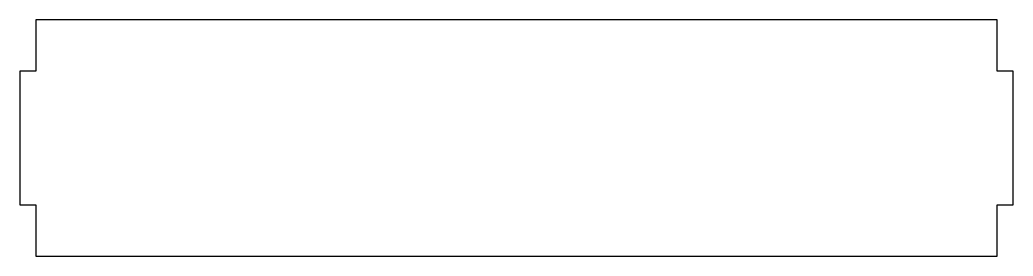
# Model space of a CAD drawing. Header units: millimetres. Extents: x -93 to 93, y 51 to 96.
import ezdxf

# ---------------------------------------------------------------- set-up
doc = ezdxf.new("R2010")
doc.units = ezdxf.units.MM

msp = doc.modelspace()

# ---------------------------------------------------------------- linework, layer by layer
at = {"color": 7, "linetype": 'Continuous', "lineweight": 25}
for p, q in [((-90.3732, 95.885), (-90.3732, 86.233)), ((90.3732, 95.885), (-90.3732, 95.885)), ((90.3732, 86.233), (90.3732, 95.885)), ((-93.345, 86.233), (-93.345, 61.087)), ((-90.3732, 86.233), (-93.345, 86.233)), ((93.345, 86.233), (90.3732, 86.233)), ((93.345, 61.087), (93.345, 86.233)), ((-93.345, 61.087), (-90.3732, 61.087)), ((-90.3732, 61.087), (-90.3732, 51.435)), ((90.3732, 61.087), (93.345, 61.087)), ((90.3732, 51.435), (90.3732, 61.087)), ((-90.3732, 51.435), (90.3732, 51.435))]:
    msp.add_line(p, q, dxfattribs=at)

doc.saveas('drawing.dxf')
